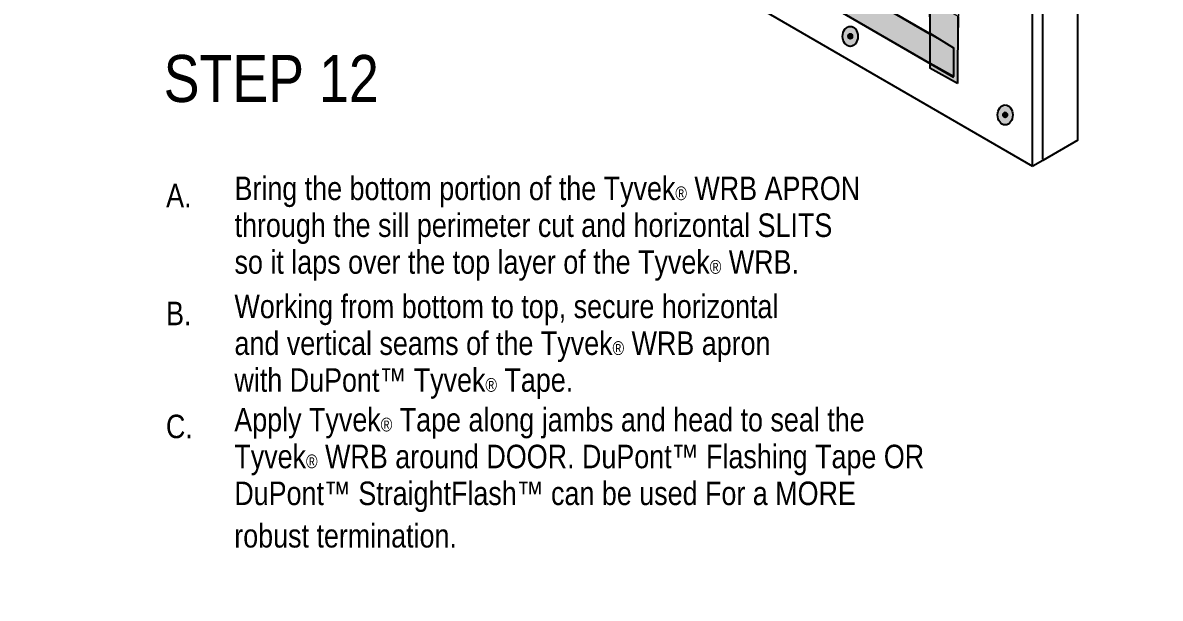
# Model space of a CAD drawing. Header units: inches. Extents: x -20.7 to 75.7, y -15.1 to 19.1.
# Drawn here: x 59.24 to 66.82, y 1.76 to 5.59 of the extents above; entities that cross this region are included whole.
import ezdxf

# ---------------------------------------------------------------- set-up
doc = ezdxf.new("R2010")
doc.units = ezdxf.units.IN
doc.header["$MEASUREMENT"] = 0
for name, color, linetype, lineweight in [('.ATI-HATCH', 7, 'Continuous', 0), ('.ATI-TEXT', 7, 'Continuous', 0), ('G-ANNO-TTLB', 7, 'Continuous', 0), ('LOGOS', 7, 'Continuous', 0), ('TYVEK', 7, 'Continuous', 0)]:
    doc.layers.add(name, color=color, linetype=linetype, lineweight=lineweight)
pattern_1 = [(45, (0, 0), (-7.071, 7.071), [])]

# ---------------------------------------------------------------- blocks, each defined once
blk = doc.blocks.new('Block_307')
at = {"layer": 'TYVEK', "true_color": 0x003b71, "transparency": 33554687}
h = blk.add_hatch(color=156, dxfattribs=at)
h.dxf.hatch_style = 2
edge = h.paths.add_edge_path()
edge.add_ellipse((65.7856, 4.9722), major_axis=(0, 0.0664), ratio=0.766948, start_angle=0, end_angle=360)
at = {"layer": 'TYVEK', "color": 252, "lineweight": 25, "true_color": 0x838484}
for p, q in [((65.7721, 4.9726), (65.7991, 4.9726)), ((65.7856, 4.9897), (65.7856, 4.9555))]:
    blk.add_line(p, q, dxfattribs=at)
at = {"layer": 'TYVEK', "color": 18, "lineweight": 25, "true_color": 0x000000}
blk.add_ellipse((65.7856, 4.9722), major_axis=(0, 0.0664), ratio=0.766948, dxfattribs=at)
at = {"layer": 'TYVEK', "color": 252, "lineweight": 25, "true_color": 0x838484}
blk.add_ellipse((65.7856, 4.9726), major_axis=(0, 0.0171), ratio=0.788846, dxfattribs=at)
blk = doc.blocks.new('Block_318')
at = {"layer": 'TYVEK', "true_color": 0x003b71, "transparency": 33554687}
h = blk.add_hatch(color=156, dxfattribs=at)
h.dxf.hatch_style = 2
edge = h.paths.add_edge_path()
edge.add_ellipse((64.7544, 5.495), major_axis=(0, 0.0664), ratio=0.766948, start_angle=0, end_angle=360)
at = {"layer": 'TYVEK', "color": 252, "lineweight": 25, "true_color": 0x838484}
for p, q in [((64.7409, 5.4954), (64.7679, 5.4954)), ((64.7544, 5.5125), (64.7544, 5.4783))]:
    blk.add_line(p, q, dxfattribs=at)
at = {"layer": 'TYVEK', "color": 18, "lineweight": 25, "true_color": 0x000000}
blk.add_ellipse((64.7544, 5.495), major_axis=(0, 0.0664), ratio=0.766948, dxfattribs=at)
at = {"layer": 'TYVEK', "color": 252, "lineweight": 25, "true_color": 0x838484}
blk.add_ellipse((64.7544, 5.4954), major_axis=(0, 0.0171), ratio=0.788846, dxfattribs=at)
blk = doc.blocks.new('Block_420')
at = {"layer": '.ATI-TEXT', "char_height": 0.2, "attachment_point": 7}
for s, insert in [('\\C18;\\c0;\\FArial Narrow|b0|i0|c1;\\H0.156250;\\W1.000000;Bring the bottom portion of the Tyvek\\H0.091094;®\\H0.156250; WRB APRON ', (60.6548, 4.3583)), ('\\C18;\\c0;\\FArial Narrow|b0|i0|c1;\\H0.156250;\\W1.000000;A.', (60.1996, 4.3583)), ('\\C18;\\c0;\\FArial Narrow|b0|i0|c1;\\H0.156250;\\W1.000000;through the sill perimeter cut and horizontal SLITS', (60.655, 4.1134)), ('\\C18;\\c0;\\FArial Narrow|b0|i0|c1;\\H0.156250;\\W1.000000;so it laps over the top layer of the Tyvek\\H0.091094;®\\H0.156250; WRB. ', (60.6548, 3.8685))]:
    blk.add_mtext(s, dxfattribs=dict(at, insert=insert))
blk = doc.blocks.new('Block_421')
at = {"layer": '.ATI-TEXT', "char_height": 0.2, "attachment_point": 7}
for s, insert in [('\\C18;\\c0;\\FArial Narrow|b0|i0|c1;\\H0.156250;\\W1.000000;B.', (60.1992, 3.5731)), ('\\C18;\\c0;\\FArial Narrow|b0|i0|c1;\\H0.156250;\\W1.000000;Working from bottom to top, secure horizontal', (60.6544, 3.5731)), ('\\C18;\\c0;\\FArial Narrow|b0|i0|c1;\\H0.156250;\\W1.000000;and vertical seams of the Tyvek\\H0.091094;®\\H0.156250; WRB apron ', (60.6546, 3.3282)), ('\\C18;\\c0;\\FArial Narrow|b0|i0|c1;\\H0.156250;\\W1.000000;with DuPont™ Tyvek\\H0.091094;®\\H0.156250; Tape. ', (60.6544, 3.0833))]:
    blk.add_mtext(s, dxfattribs=dict(at, insert=insert))
blk = doc.blocks.new('Block_422')
at = {"layer": '.ATI-TEXT', "char_height": 0.2, "attachment_point": 7}
for s, insert in [('\\C18;\\c0;\\FArial Narrow|b0|i0|c1;\\H0.156250;\\W1.000000;Apply Tyvek\\H0.091094;®\\H0.156250; Tape along jambs and head to seal the', (60.6534, 2.8195)), ('\\C18;\\c0;\\FArial Narrow|b0|i0|c1;\\H0.156250;\\W1.000000;C.', (60.1982, 2.8195)), ('\\C18;\\c0;\\FArial Narrow|b0|i0|c1;\\H0.156250;\\W1.000000;Tyvek\\H0.091094;®\\H0.156250; WRB around DOOR. DuPont™ Flashing Tape OR ', (60.6536, 2.5746)), ('\\C18;\\c0;\\FArial Narrow|b0|i0|c1;\\H0.156250;\\W1.000000;DuPont™ StraightFlash™ can be used For a MORE', (60.6534, 2.3296)), ('\\C18;\\c0;\\FArial Narrow|b0|i0|c1;\\H0.156250;\\W1.000000;robust termination. ', (60.6532, 2.092))]:
    blk.add_mtext(s, dxfattribs=dict(at, insert=insert))

msp = doc.modelspace()

# ---------------------------------------------------------------- hatches: boundary and pattern name
at = {"layer": '.ATI-HATCH', "true_color": 0x808080, "transparency": 33554483}
msp.add_hatch(color=8, dxfattribs=at).paths.add_polyline_path([(65.4413, 5.2213), (65.4413, 5.4196), (62.5816, 7.0782), (62.5804, 6.8799)])
h = msp.add_hatch(color=8, dxfattribs=at)
h.dxf.hatch_style = 2
h.paths.add_polyline_path([(65.4673, 5.1811), (65.2856, 5.2841), (65.2821, 5.8304), (65.4756, 5.7211)])
at = {"layer": 'G-ANNO-TTLB', "true_color": 0xb9529f, "transparency": 33554687}
h = msp.add_hatch(color=233, dxfattribs=at)
edge = h.paths.add_edge_path()
edge.add_spline(control_points=[(71.2273, -15.1345), (71.2273, -15.1345), (30.5273, -15.1345), (30.5273, -15.1345), (30.5273, -15.1345), (30.5273, 19.0008), (30.5273, 19.0008), (30.5273, 19.0008), (71.2273, 19.0008), (71.2273, 19.0008), (71.2273, 19.0008), (71.2273, -15.1345), (71.2273, -15.1345)], knot_values=[0, 0, 0, 0, 1, 1, 1, 2, 2, 2, 3, 3, 3, 4, 4, 4, 4], degree=3, periodic=0)
edge = h.paths.add_edge_path()
edge.add_spline(control_points=[(30.6523, 18.8757), (30.6523, 18.8757), (30.6523, -15.0095), (30.6523, -15.0095), (30.6523, -15.0095), (71.1023, -15.0095), (71.1023, -15.0095), (71.1023, -15.0095), (71.1023, 18.8757), (71.1023, 18.8757), (71.1023, 18.8757), (30.6523, 18.8757), (30.6523, 18.8757)], knot_values=[0, 0, 0, 0, 1, 1, 1, 2, 2, 2, 3, 3, 3, 4, 4, 4, 4], degree=3, periodic=0)
edge.add_line((30.6523, 18.8757), (30.6523, 18.8757))
at = {"layer": 'LOGOS', "true_color": 0x000000, "transparency": 33554687}
h = msp.add_hatch(dxfattribs=at)
h.set_pattern_fill('_U', color=18, scale=10, angle=44.99999, style=2, pattern_type=0)
h.set_pattern_definition(pattern_1)
h.paths.add_polyline_path([(62.7275, 6.7954), (62.7275, 6.9938), (65.2859, 5.5082), (65.2854, 5.312)])
h = msp.add_hatch(dxfattribs=at)
h.set_pattern_fill('_U', color=18, scale=10, angle=44.99999, style=2, pattern_type=0)
h.set_pattern_definition(pattern_1)
h.paths.add_polyline_path([(65.4673, 5.1811), (65.2856, 5.2841), (65.2821, 5.7363), (65.4756, 5.6261)])
at = {"layer": 'LOGOS', "true_color": 0x000000, "transparency": 33554483}
h = msp.add_hatch(dxfattribs=at)
h.set_pattern_fill('_U', color=18, scale=10, angle=44.99999, style=2, pattern_type=0)
h.set_pattern_definition(pattern_1)
h.paths.add_polyline_path([(65.4413, 5.2212), (65.4413, 5.4196), (65.2859, 5.5082), (65.2854, 5.312)])

# ---------------------------------------------------------------- linework, layer by layer
at = {"layer": '.ATI-HATCH'}
for points in [[(65.4413, 5.2213), (65.4413, 5.4196), (62.5816, 7.0782), (62.5804, 6.8799)], [(65.4673, 5.1811), (65.2856, 5.2841), (65.2821, 5.8304), (65.4756, 5.7211)]]:
    msp.add_lwpolyline(points, close=True, dxfattribs=at)
at = {"layer": 'G-ANNO-TTLB'}
for points in [[(71.2273, -15.1345), (71.2273, -15.1345), (30.5273, -15.1345), (30.5273, -15.1345), (30.5273, -15.1345), (30.5273, 19.0008), (30.5273, 19.0008), (30.5273, 19.0008), (71.2273, 19.0008), (71.2273, 19.0008), (71.2273, 19.0008), (71.2273, -15.1345), (71.2273, -15.1345)], [(30.6523, 18.8757), (30.6523, 18.8757), (30.6523, -15.0095), (30.6523, -15.0095), (30.6523, -15.0095), (71.1023, -15.0095), (71.1023, -15.0095), (71.1023, -15.0095), (71.1023, 18.8757), (71.1023, 18.8757), (71.1023, 18.8757), (30.6523, 18.8757), (30.6523, 18.8757)]]:
    msp.add_open_spline(points, degree=3, knots=[0, 0, 0, 0, 1, 1, 1, 2, 2, 2, 3, 3, 3, 4, 4, 4, 4], dxfattribs=at)
at = {"layer": 'LOGOS'}
for points in [[(62.7275, 6.7954), (62.7275, 6.9938), (65.2859, 5.5082), (65.2854, 5.312)], [(65.4673, 5.1811), (65.2856, 5.2841), (65.2821, 5.7363), (65.4756, 5.6261)], [(65.4413, 5.2212), (65.4413, 5.4196), (65.2859, 5.5082), (65.2854, 5.312)]]:
    msp.add_lwpolyline(points, close=True, dxfattribs=at)
at = {"layer": 'TYVEK', "color": 33, "lineweight": 25, "true_color": 0xcb9865}
for q in [(66.2697, 11.8601), (66.0364, 4.6692)]:
    msp.add_line((66.2697, 4.8042), q, dxfattribs=at)
at = {"layer": 'TYVEK', "color": 18, "lineweight": 25, "true_color": 0x000000}
for p, q in [((65.9662, 11.6908), (65.9662, 4.633)), ((62.7275, 6.9938), (65.2821, 5.5154)), ((62.2353, 6.7918), (65.9685, 4.6305)), ((62.7275, 6.7954), (65.2804, 5.3181)), ((65.2836, 5.7363), (65.2836, 5.2837)), ((65.4712, 5.6286), (65.4691, 5.1806)), ((65.4673, 5.1811), (65.2836, 5.2837))]:
    msp.add_line(p, q, dxfattribs=at)
at = {"layer": 'TYVEK', "color": 2, "lineweight": 25, "true_color": 0xf5eb12}
for p, q in [((66.0364, 4.6788), (66.0364, 11.725)), ((66.0364, 4.6692), (65.9696, 4.6305))]:
    msp.add_line(p, q, dxfattribs=at)
at = {"layer": 'TYVEK', "color": 18, "lineweight": 25, "true_color": 0x000000}
msp.add_lwpolyline([(65.2842, 5.5154), (65.4413, 5.4196), (65.4413, 5.2268), (65.2854, 5.3152)], dxfattribs=at)
at = {"layer": 'TYVEK', "color": 18, "lineweight": 18, "true_color": 0x000000}
for points in [[(65.5413, 4.8646)], [(65.5423, 4.8646)]]:
    msp.add_lwpolyline(points, dxfattribs=at)

# ---------------------------------------------------------------- block references
at = {"layer": '.ATI-TEXT'}
for name in ['Block_420', 'Block_421', 'Block_422']:
    msp.add_blockref(name, (0, 0), dxfattribs=at)
at = {"layer": 'TYVEK'}
for name in ['Block_318', 'Block_307']:
    msp.add_blockref(name, (0, 0), dxfattribs=at)

# ---------------------------------------------------------------- texts
at = {"layer": '.ATI-TEXT', "insert": (60.1829, 5.0538), "char_height": 0.2, "attachment_point": 7}
msp.add_mtext('\\C18;\\c0;\\FArial Narrow|b0|i0|c1;\\H0.312500;\\W1.000000;STEP 12', dxfattribs=at)

doc.saveas('drawing.dxf')
